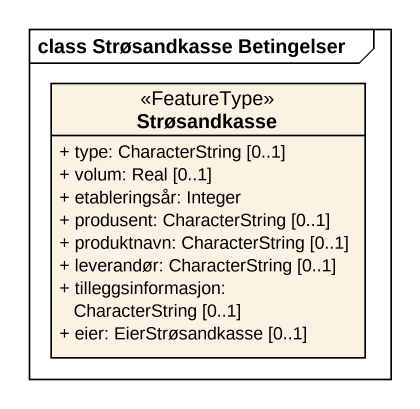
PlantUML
@startuml
mainframe class Strøsandkasse Betingelser
hide circle
hide empty members
skinparam classAttributeIconSize 0
class Strøsandkasse <<FeatureType>> {
  + type: CharacterString [0..1]
  + volum: Real [0..1]
  + etableringsår: Integer
  + produsent: CharacterString [0..1]
  + produktnavn: CharacterString [0..1]
  + leverandør: CharacterString [0..1]
  + tilleggsinformasjon: CharacterString [0..1]
  + eier: EierStrøsandkasse [0..1]
}
@enduml
